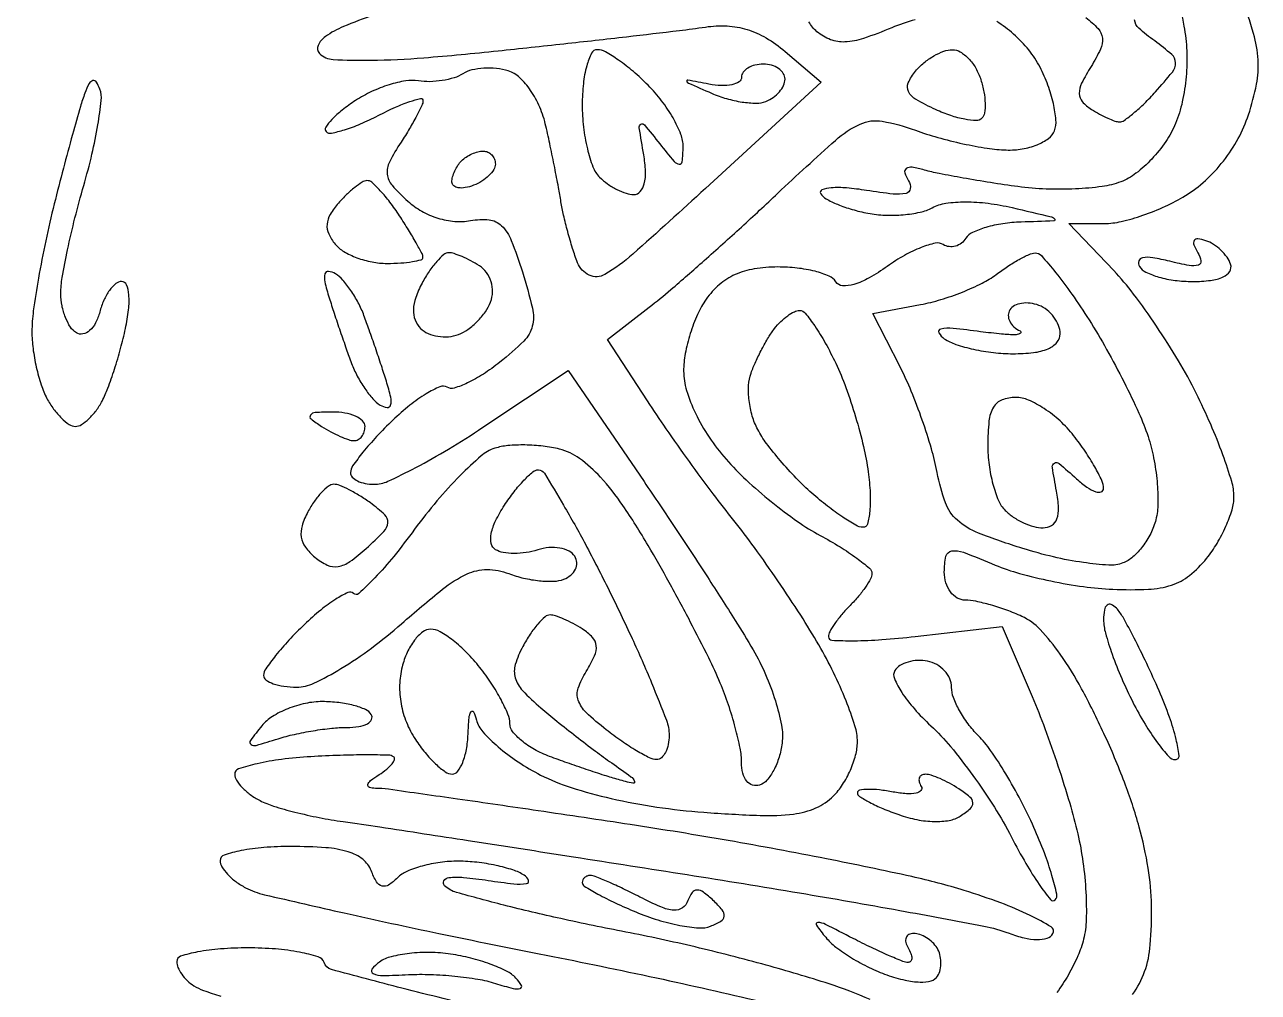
# Model space of a CAD drawing. Extents: x 3.4 to 43.8, y 4.7 to 62.8.
# Drawn here: x 36.59 to 43.8, y 25.88 to 31.53 of the extents above; entities that cross this region are included whole.
import ezdxf

# ---------------------------------------------------------------- set-up
doc = ezdxf.new("R2010")
doc.units = 0
doc.header["$MEASUREMENT"] = 0

msp = doc.modelspace()

# ---------------------------------------------------------------- linework, layer by layer
for points in [[(34.136856, 32.331095, -0.001969), (34.166028, 31.5135, -0.00015), (34.188496, 30.798837, -0.000247), (34.207007, 30.194792, -0.000012), (34.223428, 29.649731, -0.050793), (34.222581, 29.637881, -0.619221), (34.21759, 29.636397, -0.000397), (34.091296, 29.771919, -0.002785), (33.948447, 29.927177, -0.001635), (33.779191, 30.114429), (33.338319, 30.605396), (33.166063, 34.147348, 0.000171)], [(43.322249, 31.71225, -0.009075), (43.361088, 31.524127, -0.035745), (43.377691, 31.379097, -0.0323), (43.374362, 31.22812, -0.033054), (43.352006, 31.082868, -0.043503), (43.311668, 30.955073, -0.050947), (43.254914, 30.849816, -0.039484), (43.173473, 30.748118, -0.040601), (43.081193, 30.664621, -0.072878), (42.992161, 30.614958, -0.057506), (42.884028, 30.587527, -0.021706), (42.728414, 30.573461, -0.021161), (42.556173, 30.572699, -0.024168), (42.392023, 30.586886, -0.005119), (42.231794, 30.610248, -0.005046), (42.071309, 30.636989, -0.004966), (41.931211, 30.663227, -0.019241), (41.845256, 30.683675, 0.02589), (41.77292, 30.69987, 0.193115), (41.73918, 30.692571, 0.335141), (41.730797, 30.668053, 0.059139), (41.752659, 30.62106, -0.170266), (41.762794, 30.574929, -0.31584), (41.738314, 30.547731, -0.084794), (41.662379, 30.543406, -0.012146), (41.507557, 30.564685, 0.018476), (41.391065, 30.579196, 0.039441), (41.300424, 30.579933, 0.072339), (41.24706, 30.568273, 0.472252), (41.239354, 30.54569, 0.129021), (41.270557, 30.515998, 0.028036), (41.338128, 30.483531, 0.027463), (41.422952, 30.453817, 0.023291), (41.515299, 30.431662, 0.037484), (41.615014, 30.42025, 0.031032), (41.72191, 30.422712, 0.032114), (41.820036, 30.43747, 0.06959), (41.891464, 30.463741, -0.08717), (41.970819, 30.489818, -0.035572), (42.084475, 30.49807, -0.032009), (42.21737, 30.489736, -0.026103), (42.357664, 30.464378, -0.000875), (42.588718, 30.409605, -0.196294), (42.606519, 30.396838, -0.577135), (42.601066, 30.386513, -0.001636), (42.410743, 30.379898, 0.0288), (42.303503, 30.370323, 0.034476), (42.204476, 30.34864, 0.036899), (42.125775, 30.319174, 0.147355), (42.087647, 30.28542, -0.091116), (42.061329, 30.256324, -0.095726), (42.026814, 30.239099, -0.099569), (41.989515, 30.236351, -0.107568), (41.955177, 30.24847, 0.195175), (41.908866, 30.256327, 0.038407), (41.82651, 30.231373, 0.035531), (41.729056, 30.185254, 0.026438), (41.628562, 30.121418, -0.025914), (41.522397, 30.053824, -0.056137), (41.433526, 30.015937, -0.087471), (41.36711, 30.008175, -0.244466), (41.328047, 30.031468, 0.156851), (41.289013, 30.064752, 0.036631), (41.206348, 30.092299, 0.03428), (41.102015, 30.111273, 0.027848), (40.988504, 30.1176, 0.040311), (40.851042, 30.1065, 0.065478), (40.739007, 30.072832, 0.072227), (40.647242, 30.014414, 0.06225), (40.570497, 29.929576, 0.047334), (40.520033, 29.840701, 0.029509), (40.477486, 29.728625, 0.02948), (40.448361, 29.612074, 0.046516), (40.4388, 29.50952, 0.074961), (40.45573, 29.39723, 0.037531), (40.508348, 29.263285, 0.034746), (40.587837, 29.124067, 0.033079), (40.687036, 28.994762, 0.025817), (40.804008, 28.874651, 0.016619), (40.950967, 28.747366, 0.016707), (41.103464, 28.632124, 0.029941), (41.236936, 28.54958, -0.01423), (41.352512, 28.483028, -0.020761), (41.449986, 28.41742, -0.016989), (41.524173, 28.358896, -0.220708), (41.5386, 28.327804, -0.124713), (41.530797, 28.297007, -0.025477), (41.501323, 28.248634, -0.025373), (41.46028, 28.194521, -0.021443), (41.4117, 28.141586, 0.020506), (41.363118, 28.088847, 0.024624), (41.322077, 28.035322, 0.024458), (41.292488, 27.987705, 0.127458), (41.2848, 27.958036, 0.401783), (41.304196, 27.937795, 0.011743), (41.433752, 27.935315, 0.017451), (41.597433, 27.941742, 0.010351), (41.791872, 27.960239), (42.298944, 28.019091), (42.474897, 27.608995, -0.012859), (42.548865, 27.423578, -0.008212), (42.6257, 27.204589, -0.00825), (42.69399, 26.987309, -0.015203), (42.741187, 26.808172, -0.022983), (42.771625, 26.642088, -0.020062), (42.788417, 26.466193, -0.020543), (42.790658, 26.305859, -0.054755), (42.775111, 26.19267, -0.042321), (42.741411, 26.094443, -0.02581), (42.686198, 25.984853, -0.025771), (42.61975, 25.881149, -0.041031)], [(43.061376, 25.869776, 0.072746), (43.131696, 26.003013, 0.06575), (43.164847, 26.159258, 0.023216), (43.172034, 26.388502, 0.036954), (43.152483, 26.607693, 0.026745), (43.099836, 26.847272, 0.023761), (43.014035, 27.108545, 0.016775), (42.894152, 27.393397, 0.015764), (42.763587, 27.654667, 0.029067), (42.638849, 27.856723, 0.035915), (42.521582, 28.000852, 0.097425), (42.414989, 28.077234, 0.019591), (42.326508, 28.113434, 0.017617), (42.232299, 28.144021, 0.017957), (42.145852, 28.165433, 0.051768), (42.084519, 28.1718, -0.133141), (42.037645, 28.184507, -0.10052), (41.997708, 28.220234, -0.087591), (41.970837, 28.273678, -0.072913), (41.9616, 28.336683, -0.053448), (41.971432, 28.428395, -0.315504), (42.005, 28.459415, -0.125268), (42.072784, 28.45162, -0.008009), (42.259557, 28.377072, 0.031739), (42.401477, 28.328092, 0.016415), (42.584027, 28.284185, 0.016252), (42.775339, 28.251205, 0.023683), (42.945729, 28.235682, 0.021549), (43.153564, 28.235598, 0.068972), (43.289582, 28.260407, 0.089309), (43.393856, 28.31687, 0.05398), (43.493772, 28.416165, 0.035327), (43.554944, 28.503683, 0.030411), (43.60665, 28.60334, 0.031583), (43.642397, 28.699869, 0.073008), (43.6536, 28.776185, 0.073253), (43.640406, 28.865757, 0.014354), (43.588857, 29.020692, 0.014951), (43.517572, 29.199269, 0.013366), (43.433197, 29.380162, 0.01878), (43.329722, 29.569247, 0.013485), (43.200724, 29.772624, 0.013649), (43.067239, 29.959795, 0.028385), (42.951301, 30.09645), (42.689809, 30.3714), (42.896754, 30.371716, 0.057444), (42.994873, 30.383178, 0.025016), (43.121114, 30.419626, 0.024356), (43.252818, 30.472199, 0.029776), (43.369928, 30.534369, 0.049143), (43.486622, 30.622305, 0.041019), (43.591866, 30.736455, 0.040601), (43.678125, 30.867636, 0.045466), (43.738326, 31.006281, 0.030876), (43.785202, 31.184615, 0.06392), (43.79492, 31.328058, 0.056537), (43.768338, 31.480191, 0.019722), (43.697168, 31.691155, 0.023025)], [(38.628282, 31.587868, 0.015711), (38.451845, 31.521494, 0.055712), (38.346039, 31.463342, 0.1333), (38.30325, 31.411698, 0.3127), (38.311745, 31.364815, 0.185018), (38.391541, 31.329228, 0.017027), (38.612114, 31.324914, 0.016494), (38.921819, 31.33963, 0.006179), (39.354784, 31.379936, 0.001044), (39.739838, 31.421399, 0.001219), (40.105301, 31.462427, 0.001077), (40.414221, 31.498544, 0.007411), (40.5657, 31.518866, -0.049746), (40.692747, 31.525067, -0.061508), (40.809379, 31.504627, -0.059546), (40.92045, 31.455649, -0.042715), (41.031, 31.376787), (41.2425, 31.196821), (40.566188, 30.576339, -0.003496), (40.142568, 30.193109, -0.050579), (39.978851, 30.074412, -0.243025), (39.887264, 30.06988, -0.197985), (39.819291, 30.142478, -0.014381), (39.79033, 30.226252, -0.009508), (39.76169, 30.323982, -0.009572), (39.737461, 30.420112, -0.018278), (39.722325, 30.4983, 0.007599), (39.707971, 30.581996, 0.00292), (39.685586, 30.697829, 0.002891), (39.659835, 30.82324, 0.003557), (39.634299, 30.939946, 0.04478), (39.598727, 31.050224, 0.049256), (39.544929, 31.148711, 0.05484), (39.480752, 31.223685, 0.111948), (39.414283, 31.262657, 0.050744), (39.345819, 31.276959, 0.041743), (39.271148, 31.278534, 0.04341), (39.201669, 31.268096, 0.081251), (39.149407, 31.246122, -0.065139), (39.097534, 31.222328, -0.035391), (39.029125, 31.206366, -0.034578), (38.956044, 31.199819, -0.045891), (38.8895, 31.204586, 0.082323), (38.815627, 31.204508, 0.034382), (38.718448, 31.181337, 0.032841), (38.615621, 31.141635, 0.036495), (38.52261, 31.089964, 0.021426), (38.443753, 31.033324, 0.036972), (38.384105, 30.978899, 0.045422), (38.348264, 30.93333, 0.354042), (38.350898, 30.908302, 0.251322), (38.381165, 30.899173, 0.024881), (38.457267, 30.918544, 0.026671), (38.55105, 30.953025, 0.0179), (38.654338, 31.001834, -0.013477), (38.754732, 31.050367, -0.024853), (38.839137, 31.083459, -0.026055), (38.901936, 31.100965, -0.480145), (38.916, 31.089696, -0.110622), (38.909663, 31.061404, -0.011054), (38.878513, 30.998973, -0.013469), (38.837258, 30.925537, -0.010314), (38.788385, 30.847482, 0.026256), (38.719997, 30.730101, 0.148142), (38.7071, 30.659587, 0.153072), (38.735711, 30.595006, 0.028611), (38.827721, 30.50163, 0.057249), (38.908684, 30.443684, 0.051685), (39.003458, 30.403218, 0.053064), (39.101766, 30.38388, 0.069383), (39.193152, 30.388484, -0.072924), (39.302123, 30.393204, -0.17071), (39.374904, 30.3589, -0.104214), (39.432112, 30.272433, -0.018577), (39.497041, 30.088688, -0.016937), (39.55529, 29.877105, -0.120635), (39.554728, 29.771608, -0.138901), (39.50517, 29.68535, -0.025042), (39.365016, 29.561627, -0.023998), (39.268945, 29.492292, -0.033687), (39.176659, 29.440694, -0.035691), (39.098981, 29.410466, -0.21663), (39.057217, 29.415794, 0.246163), (39.015325, 29.418767, 0.033709), (38.934987, 29.377016, 0.032374), (38.83964, 29.310179, 0.02197), (38.739925, 29.222714, 0.013471), (38.645351, 29.127088, 0.018232), (38.565534, 29.035435, 0.015364), (38.50542, 28.956241, 0.155885), (38.493, 28.917372, 0.190903), (38.503406, 28.89111, 0.088264), (38.533356, 28.868802, 0.068085), (38.577805, 28.853668, 0.048087), (38.630382, 28.8486, 0.108074), (38.710313, 28.866081, 0.012905), (38.873795, 28.946353, 0.014903), (39.065223, 29.053945, 0.01173), (39.2661, 29.181375), (39.764435, 29.514151), (40.207367, 28.864589, -0.003039), (40.391206, 28.591437, -0.00278), (40.577306, 28.307855, -0.002779), (40.740668, 28.052784, -0.009075), (40.844741, 27.881476, -0.029325), (40.917301, 27.73833, -0.027228), (40.97465, 27.584133, -0.028277), (41.010356, 27.44138, -0.077155), (41.013941, 27.337636, -0.044075), (40.996458, 27.254614, -0.048869), (40.96505, 27.17892, -0.054877), (40.925325, 27.120929, -0.136659), (40.88295, 27.092624, -0.153451), (40.841761, 27.092099, -0.151286), (40.807404, 27.115207, -0.110237), (40.784741, 27.161084, -0.059884), (40.7772, 27.223818, 0.049316), (40.768915, 27.307617, 0.016233), (40.740699, 27.428357, 0.015991), (40.700508, 27.561096, 0.01745), (40.652942, 27.687128, 0.016139), (40.585154, 27.835699, 0.00556), (40.477885, 28.046115, 0.005518), (40.354386, 28.275653, 0.00637), (40.231493, 28.491599, 0.016801), (40.084111, 28.724744, 0.036641), (39.952749, 28.890357, 0.048984), (39.831008, 28.999105, 0.096622), (39.714056, 29.053957, 0.032784), (39.618146, 29.071445, 0.025333), (39.512075, 29.07826, 0.025919), (39.411992, 29.074423, 0.054349), (39.335743, 29.059066, 0.101831), (39.255822, 29.014331, 0.019224), (39.132998, 28.899518, 0.019826), (38.997854, 28.75181, 0.017035), (38.867514, 28.586373, -0.011895), (38.745169, 28.427758, -0.020201), (38.634521, 28.301906, -0.015566), (38.541959, 28.210692, -0.402994), (38.509892, 28.211308, 0.315587), (38.477951, 28.216923, 0.031766), (38.406309, 28.177702, 0.030782), (38.318766, 28.114415, 0.019124), (38.223916, 28.030257, 0.013939), (38.132565, 27.937718, 0.01873), (38.055464, 27.848668, 0.016052), (37.997606, 27.771612, 0.154191), (37.9854, 27.732972, 0.244406), (37.999119, 27.706583, 0.067381), (38.041996, 27.684402, 0.05185), (38.104268, 27.669213, 0.033922), (38.178067, 27.6642, 0.111731), (38.27928, 27.687103, 0.02456), (38.43721, 27.772193, 0.024213), (38.615172, 27.891791, 0.020455), (38.791417, 28.034615, -0.011136), (39.029933, 28.23538, -0.060038), (39.173527, 28.3249, -0.110719), (39.290518, 28.350692, -0.090026), (39.417039, 28.327262, 0.034038), (39.504144, 28.300829, 0.031469), (39.596344, 28.285603, 0.032955), (39.680204, 28.282678, 0.084042), (39.739651, 28.29465, 0.082473), (39.780443, 28.318604, 0.109392), (39.806666, 28.352578, 0.123726), (39.814213, 28.391152, 0.125803), (39.802542, 28.428444, 0.139323), (39.769604, 28.458541, 0.07312), (39.716464, 28.476004, 0.0636), (39.652207, 28.478866, 0.05626), (39.586437, 28.465881, -0.039911), (39.518473, 28.450143, -0.037948), (39.447705, 28.445045, -0.040352), (39.384456, 28.450409, -0.097383), (39.340697, 28.466851, -0.206109), (39.315395, 28.502999, -0.100187), (39.315139, 28.560449, -0.065357), (39.340757, 28.636286, -0.030944), (39.39197, 28.726112, -0.019676), (39.448514, 28.805418, -0.026296), (39.506213, 28.872368, -0.025443), (39.558178, 28.921366, -0.178137), (39.590338, 28.9332, -0.260928), (39.62521, 28.913672, -0.004816), (39.737591, 28.726283, -0.010519), (39.864697, 28.498806, -0.006672), (40.003609, 28.228803, -0.007412), (40.137885, 27.948686, -0.009827), (40.251214, 27.689727, -0.007482), (40.337993, 27.471131, -0.090985), (40.3542, 27.382803, -0.049714), (40.348799, 27.328616, -0.069703), (40.3327, 27.282796, -0.089864), (40.308952, 27.251962, -0.185911), (40.281009, 27.2412, -0.11701), (40.240143, 27.250896, -0.016925), (40.164453, 27.292223, -0.01841), (40.07691, 27.348388, -0.014819), (39.987, 27.414896, -0.022614), (39.869032, 27.516649, -0.121311), (39.823404, 27.587461, -0.168376), (39.823595, 27.659035, -0.054669), (39.869841, 27.755877, 0.03072), (39.918581, 27.846529, 0.132096), (39.928808, 27.906383, 0.169766), (39.906625, 27.954785, 0.05961), (39.8466, 28.003886, 0.018783), (39.793579, 28.03488, 0.01971), (39.739213, 28.061277, 0.019804), (39.690697, 28.080262, 0.078152), (39.659227, 28.085905, 0.188233), (39.629731, 28.075114, 0.033256), (39.587446, 28.032499, 0.03197), (39.542108, 27.972996, 0.023951), (39.499787, 27.90228, 0.048051), (39.45553, 27.796236, 0.147265), (39.454998, 27.719196, 0.118893), (39.497831, 27.644766, 0.026299), (39.605328, 27.54273, 0.007205), (39.698763, 27.465246, 0.004408), (39.811077, 27.376425, 0.004418), (39.92388, 27.29041, 0.007835), (40.018568, 27.221811, -0.004674), (40.131051, 27.141399, -0.140093), (40.152282, 27.114181, -0.603812), (40.142467, 27.102583, -0.015245), (40.0581, 27.123991, -0.007985), (39.976892, 27.148664, -0.003518), (39.870262, 27.183759, -0.003481), (39.757698, 27.222562, -0.004669), (39.65625, 27.259394, -0.037079), (39.567209, 27.300416, -0.046164), (39.491941, 27.351701, -0.05308), (39.439738, 27.405069, -0.168647), (39.4236, 27.451555, 0.099744), (39.412567, 27.50631, 0.023276), (39.372094, 27.591351, 0.023098), (39.315377, 27.68663, 0.020851), (39.24826, 27.779691, 0.02838), (39.172936, 27.865009, 0.032588), (39.091647, 27.93712, 0.034502), (39.015883, 27.988014, 0.131381), (38.961331, 28.0026, 0.166059), (38.91456, 27.986626, 0.066223), (38.866268, 27.93784, 0.055775), (38.823828, 27.866495, 0.044852), (38.794411, 27.782142, 0.0549), (38.77981, 27.675613, 0.05191), (38.78826, 27.566369, 0.050933), (38.819368, 27.459281, 0.048928), (38.87179, 27.359142, 0.026411), (38.928662, 27.281605, 0.032612), (38.989795, 27.216097, 0.034398), (39.046742, 27.169481, 0.155535), (39.08715, 27.1566, 0.238362), (39.119581, 27.172992, 0.064218), (39.148404, 27.224941, 0.050447), (39.169825, 27.300144, 0.033643), (39.179614, 27.38925, -0.010316), (39.185599, 27.484443, -0.112524), (39.197145, 27.520798, -0.606452), (39.211394, 27.520069, -0.043637), (39.228426, 27.472247, 0.119815), (39.265541, 27.403232, 0.032719), (39.354674, 27.316199, 0.031114), (39.471966, 27.227798, 0.027982), (39.603445, 27.151169, 0.041186), (39.781512, 27.078095, 0.020621), (40.016479, 27.014113, 0.019273), (40.282119, 26.964105, 0.01818), (40.556042, 26.933524, 0.009291), (40.885553, 26.914972, 0.040465), (41.080685, 26.923412, 0.070825), (41.211677, 26.959035, 0.094899), (41.313309, 27.027995, 0.053623), (41.36717, 27.094838, 0.038536), (41.412672, 27.179315, 0.039116), (41.443778, 27.267572, 0.065257), (41.454, 27.34556, 0.076289), (41.439728, 27.438557, 0.018813), (41.387745, 27.584492, 0.018817), (41.314787, 27.748994, 0.017838), (41.228452, 27.910567, 0.011328), (41.122508, 28.083728, 0.006854), (40.989676, 28.284091, 0.006864), (40.852256, 28.479514, 0.011975), (40.732323, 28.6371, -0.007591), (40.611743, 28.792688, -0.004493), (40.472408, 28.981738, -0.004495), (40.336718, 29.172947, -0.007703), (40.227471, 29.335136), (39.993201, 29.694773), (40.237151, 29.882321, 0.013632), (40.363963, 29.985433, 0.003713), (40.558547, 30.155195, 0.003753), (40.77647, 30.351125, 0.003896), (40.9887, 30.547891, -0.006046), (41.325228, 30.857217, -0.075418), (41.469683, 30.951997, -0.151718), (41.598696, 30.968729, -0.045408), (41.7924, 30.916593, 0.020059), (41.922975, 30.874252, 0.014744), (42.070642, 30.837495, 0.014948), (42.212633, 30.810983, 0.031848), (42.323805, 30.800836, 0.047785), (42.417211, 30.807212, 0.054574), (42.503433, 30.831325, 0.06255), (42.570287, 30.868428, 0.144183), (42.604876, 30.913664, 0.113231), (42.613789, 30.976498, 0.034755), (42.598991, 31.07178, 0.03279), (42.566979, 31.179402, 0.030654), (42.520575, 31.284452, 0.050921), (42.454993, 31.384768, 0.04105), (42.365958, 31.477919, 0.042504), (42.268176, 31.550869, 0.077683)], [(42.788243, 31.574851, -0.044565), (42.859736, 31.509768, -0.160545), (42.884812, 31.45434, -0.137505), (42.873901, 31.389545, -0.029542), (42.818842, 31.288563, 0.023429), (42.76393, 31.190716, 0.118798), (42.749892, 31.130231, 0.180473), (42.767752, 31.083565, 0.070934), (42.820952, 31.038157, 0.017385), (42.868117, 31.010514, 0.01875), (42.915932, 30.986951, 0.018621), (42.958251, 30.969894, 0.080216), (42.984838, 30.964895, 0.16422), (43.012841, 30.973552, 0.017514), (43.067401, 31.015928, 0.020103), (43.130247, 31.072805, 0.014862), (43.195215, 31.140441, 0.014232), (43.293861, 31.255884, 0.174939), (43.312463, 31.309792, 0.212322), (43.29029, 31.357817, 0.022118), (43.191026, 31.437368, -0.022969), (43.097576, 31.512522, -0.188887), (43.073097, 31.560215, -0.198432)], [(41.790687, 31.560984, 0.032953), (41.654451, 31.514336, -0.017995), (41.489414, 31.452254, -0.068153), (41.381318, 31.431721, -0.104754), (41.297359, 31.445023, -0.08151), (41.217337, 31.491753, -0.097631), (41.170744, 31.548791, -0.385404)], [(41.527673, 25.839671, 0.029582), (41.288143, 25.931551, 0.009367), (40.920983, 26.040475, 0.009316), (40.506205, 26.146841, 0.010226), (40.1004, 26.234162, -0.00603), (39.721504, 26.312373, -0.008689), (39.388438, 26.391411, -0.005159), (39.111677, 26.465241, -0.125078), (39.0429, 26.504609, -0.342087), (39.038775, 26.533287, -0.237638), (39.067233, 26.55225, -0.054726), (39.153571, 26.553272, -0.012962), (39.2967, 26.535516, 0.009236), (39.44704, 26.515726, 0.063397), (39.521485, 26.516784, 0.485417), (39.532614, 26.535949, 0.157666), (39.5082, 26.565502, 0.064572), (39.441654, 26.596719, 0.02482), (39.342781, 26.623023, 0.02408), (39.231369, 26.641259, 0.027274), (39.12327, 26.647705, 0.034495), (39.017243, 26.640916, 0.033446), (38.91203, 26.619613, 0.035318), (38.822278, 26.588142, 0.094668), (38.766493, 26.550253, -0.051647), (38.715477, 26.508813, -0.21548), (38.677304, 26.502867, -0.194307), (38.644958, 26.52765, -0.041719), (38.613622, 26.592553, 0.136723), (38.564377, 26.658949, 0.092308), (38.480102, 26.702478, 0.055987), (38.348087, 26.726613, 0.017243), (38.145549, 26.7336, 0.018563), (37.986876, 26.727707, 0.03012), (37.853197, 26.709623, 0.030752), (37.754643, 26.683809, 0.323954), (37.7316, 26.651977, 0.13836), (37.741971, 26.615214, 0.050173), (37.77509, 26.571668, 0.04499), (37.823002, 26.528756, 0.04005), (37.87965, 26.493207, 0.062963), (37.990327, 26.452227, 0.002017), (38.456384, 26.345648, 0.003868), (39.00848, 26.226213, 0.002672), (39.6351, 26.099212, -0.004315), (40.28021, 25.966255, -0.005064), (40.88929, 25.828766, -0.004481)], [(39.276963, 25.78923, -0.007684), (38.792883, 25.906371, -0.0027), (38.381675, 26.014965, -0.251473), (38.33816, 26.056021, 0.242076), (38.304081, 26.089333, 0.02731), (38.195875, 26.11632, 0.028241), (38.055173, 26.135193, 0.01922), (37.89375, 26.1414, 0.018012), (37.734307, 26.135654, 0.029273), (37.599985, 26.118015, 0.029322), (37.500564, 26.09287, 0.327078), (37.4778, 26.061793, 0.10181), (37.484991, 26.026843, 0.051952), (37.506949, 25.987555, 0.048562), (37.539073, 25.95022, 0.052464), (37.57703, 25.920858, 0.052118), (37.634231, 25.893267, 0.011996), (37.736006, 25.859393, 0.012268)], [(38.172123, 25.758839, 0.000128), (38.652354, 25.663704, 0.000166), (39.225117, 25.550587, 0.00013), (39.8466, 25.428232, -0.000788)]]:
    msp.add_lwpolyline(points, format="xyb")
for points in [[(39.935045, 31.3866, 0.282987), (39.900898, 31.365591, 0.049844), (39.872581, 31.292165, 0.041142), (39.853012, 31.188309, 0.026007), (39.8466, 31.06512, 0.02863), (39.854079, 30.934605, 0.030274), (39.876421, 30.808253, 0.031761), (39.908974, 30.702662, 0.106108), (39.94812, 30.64212, 0.042566), (39.994215, 30.603269, 0.036281), (40.048679, 30.570421, 0.037864), (40.102964, 30.547822, 0.079868), (40.147888, 30.5406, 0.217214), (40.185191, 30.557608, 0.118364), (40.208877, 30.60315, 0.07199), (40.216252, 30.676477, 0.032054), (40.2058, 30.77325, -0.003592), (40.179878, 30.929425, -0.29096), (40.189254, 30.951057, -0.387197), (40.209474, 30.94814, -0.004725), (40.299442, 30.8367, 0.006825), (40.38302, 30.734059, 0.189162), (40.41287, 30.717758, 0.422704), (40.431108, 30.732323, 0.019837), (40.436109, 30.819395, 0.09903), (40.422905, 30.892081, 0.035263), (40.377011, 30.98767, 0.033333), (40.310412, 31.088276, 0.033514), (40.231145, 31.178945, 0.01959), (40.145158, 31.258447, 0.023867), (40.058509, 31.325601, 0.023416), (39.981778, 31.374219, 0.130216)], [(42.008558, 31.3866, -0.136261), (42.055083, 31.373681, -0.067608), (42.103208, 31.335025, -0.059391), (42.145573, 31.278174, -0.053665), (42.175124, 31.211025, -0.031429), (42.192802, 31.140167, -0.038711), (42.19989, 31.072435, -0.042647), (42.196629, 31.01661, -0.161842), (42.181182, 30.985782, -0.208021), (42.148218, 30.972799, -0.037729), (42.081343, 30.980212, -0.035045), (41.999108, 31.001727, -0.025399), (41.911049, 31.036566, -0.02314), (41.797303, 31.09489, -0.143983), (41.752425, 31.141663, -0.229978), (41.751059, 31.192939, -0.066914), (41.79415, 31.261809, -0.046741), (41.841969, 31.309557, -0.041059), (41.899854, 31.349943, -0.043231), (41.958627, 31.377662, -0.088803)], [(40.9041, 31.302, 0.058511), (40.855566, 31.296301, 0.077596), (40.814477, 31.279475, 0.096244), (40.786949, 31.254569, 0.162267), (40.7772, 31.22532, -0.256117), (40.762692, 31.198855, -0.090545), (40.721285, 31.181965, -0.062212), (40.659785, 31.176884, -0.037258), (40.58685, 31.185407, 0.001745), (40.462416, 31.208991, 0.559339), (40.456874, 31.202856, 0.220714), (40.466419, 31.191968, 0.001109), (40.602477, 31.132132, 0.033407), (40.689508, 31.100824, 0.032611), (40.780635, 31.081083, 0.034386), (40.862765, 31.074549, 0.094543), (40.919727, 31.08479, 0.063157), (40.962273, 31.107623, 0.061072), (40.998314, 31.140578, 0.066125), (41.022752, 31.178202, 0.111456), (41.031, 31.214745, 0.143927), (41.021219, 31.248019, 0.099493), (40.993723, 31.276369, 0.083896), (40.952608, 31.295472, 0.066987)], [(37.02884, 31.155628, 0.049908), (37.008155, 31.197613, 0.328195), (36.987653, 31.205779, 0.213804), (36.966183, 31.188542, 0.026905), (36.941338, 31.1328, 0.021), (36.915354, 31.055295, 0.002848), (36.868711, 30.890482, 0.003278), (36.815808, 30.694413, 0.002759), (36.762289, 30.486088, 0.009134), (36.712337, 30.270501, 0.009052), (36.670131, 30.052584, 0.008946), (36.640089, 29.860718, 0.03437), (36.6318, 29.740277, 0.032389), (36.638187, 29.64178, 0.022899), (36.657526, 29.532595, 0.023215), (36.685774, 29.429529, 0.044395), (36.719377, 29.350638, 0.034591), (36.758688, 29.288012, 0.040905), (36.80433, 29.235069, 0.045357), (36.849362, 29.198135, 0.150179), (36.8856, 29.187, 0.141644), (36.921226, 29.197299, 0.048974), (36.96393, 29.23049, 0.043924), (37.006326, 29.278398, 0.038528), (37.041814, 29.33505, 0.030919), (37.075694, 29.410755, 0.011653), (37.113937, 29.520377, 0.011492), (37.150126, 29.641929, 0.013727), (37.178413, 29.75805, 0.024191), (37.196529, 29.868127, 0.049069), (37.197991, 29.955786, 0.074797), (37.184371, 30.013774, 0.306815), (37.155989, 30.033, 0.177131), (37.121425, 30.020359, 0.061481), (37.08481, 29.980797, 0.051745), (37.051849, 29.923301, 0.040361), (37.028061, 29.855288, -0.054424), (37.003639, 29.791285, -0.092644), (36.968726, 29.746115, -0.133697), (36.929368, 29.726508, -0.189716), (36.891294, 29.733381, -0.110037), (36.856666, 29.767145, -0.050536), (36.827524, 29.823417, -0.046651), (36.80769, 29.891461, -0.047635), (36.801, 29.961522, -0.042823), (36.809137, 30.05635, -0.009271), (36.840184, 30.218022, -0.009606), (36.883327, 30.404398, -0.009055), (36.934391, 30.592707, 0.012821), (36.982622, 30.776027, 0.01635), (37.017159, 30.94734, 0.014341), (37.036987, 31.090574, 0.117264)], [(39.2685, 30.7944, -0.106332), (39.295399, 30.788614, -0.099379), (39.318291, 30.772208, -0.096071), (39.333637, 30.747692, -0.092194), (39.339, 30.718851, -0.13875), (39.32981, 30.686373, -0.061199), (39.301723, 30.65119, -0.053891), (39.260643, 30.618835, -0.048303), (39.2121, 30.594606, -0.04548), (39.163469, 30.580858, -0.08379), (39.122477, 30.580144, -0.133446), (39.095582, 30.591997, -0.226347), (39.0852, 30.613755, -0.067606), (39.089287, 30.64384, -0.039049), (39.101768, 30.678238, -0.038264), (39.12001, 30.711425, -0.051618), (39.1416, 30.738, -0.053359), (39.168367, 30.759591, -0.038504), (39.202142, 30.777832, -0.03911), (39.237392, 30.790304, -0.065559)], [(38.58902, 30.621982, 0.127724), (38.56134, 30.612996, 0.024541), (38.517944, 30.582208, 0.024695), (38.469623, 30.540211, 0.020561), (38.422495, 30.491101, 0.047306), (38.374078, 30.424575, 0.113801), (38.355718, 30.36686, 0.127292), (38.365397, 30.311101, 0.067008), (38.402928, 30.251094, 0.087649), (38.453745, 30.20801, 0.043397), (38.53044, 30.171751, 0.041291), (38.618872, 30.147052, 0.047491), (38.706082, 30.13875, 0.015541), (38.786555, 30.141252, 0.025423), (38.854337, 30.148944, 0.023021), (38.905491, 30.159839, 0.341101), (38.916, 30.173452, 0.121957), (38.910527, 30.195557, 0.006595), (38.875865, 30.259213, 0.00997), (38.831712, 30.334269, 0.007087), (38.77937, 30.416677, 0.017457), (38.723121, 30.496315, 0.024443), (38.667095, 30.563001, 0.022403), (38.617338, 30.612064, 0.200996)], [(43.488487, 30.271338, 0.049707), (43.443162, 30.281588, 0.287641), (43.421914, 30.271661, 0.246648), (43.419629, 30.24632, 0.039985), (43.442942, 30.200837, -0.097222), (43.460838, 30.153255, -0.377056), (43.445556, 30.128619, -0.121008), (43.392785, 30.125789, -0.014658), (43.27843, 30.150953, 0.019228), (43.179417, 30.171793, 0.084412), (43.11989, 30.171827, 0.278369), (43.09782, 30.152825, 0.221137), (43.101604, 30.120991, 0.145581), (43.139654, 30.08707, 0.040671), (43.215169, 30.058847, 0.037372), (43.309913, 30.039478, 0.031747), (43.411843, 30.033, 0.029645), (43.517475, 30.039268, 0.076597), (43.59084, 30.059686, 0.142247), (43.628819, 30.092128, 0.229669), (43.634212, 30.133462, 0.075372), (43.613166, 30.174669, 0.047637), (43.577592, 30.215404, 0.046772), (43.533908, 30.249606, 0.062336)], [(39.067027, 30.200905, 0.18507), (39.03769, 30.190376, 0.034544), (38.996289, 30.149449, 0.032857), (38.952101, 30.092088, 0.024835), (38.911139, 30.023917, 0.037478), (38.873599, 29.939053, 0.077374), (38.860137, 29.86795, 0.100348), (38.870165, 29.808592, 0.104887), (38.902476, 29.758884, 0.094454), (38.945645, 29.729537, 0.062885), (39.003255, 29.712778, 0.060472), (39.065835, 29.710481, 0.070693), (39.123732, 29.723748, 0.063917), (39.179094, 29.753567, 0.04211), (39.23421, 29.800549, 0.041985), (39.280904, 29.856347, 0.061697), (39.310947, 29.912719, 0.086598), (39.322419, 29.971224, 0.080123), (39.313935, 30.031855, 0.081666), (39.287105, 30.085751, 0.095654), (39.245578, 30.124843, 0.020053), (39.195934, 30.153556, 0.020392), (39.144421, 30.178027, 0.020671), (39.098042, 30.195557, 0.074794)], [(42.492213, 30.199509, -0.225152), (42.528502, 30.184092, -0.011997), (42.611677, 30.085771, -0.016906), (42.706781, 29.959185, -0.011339), (42.807181, 29.808536, -0.01351), (42.909725, 29.63675, -0.010721), (43.011384, 29.44602, -0.010872), (43.09805, 29.264998, -0.026505), (43.151761, 29.127243, -0.031103), (43.184459, 29.00262, -0.025331), (43.204229, 28.866038, -0.026034), (43.209486, 28.738029, -0.058791), (43.197074, 28.641939, -0.054657), (43.167527, 28.56226, -0.046717), (43.120114, 28.486244, -0.049003), (43.063032, 28.424845, -0.08961), (43.004752, 28.3895, -0.106499), (42.922498, 28.376715, -0.021325), (42.773972, 28.391712, -0.021653), (42.599403, 28.424665, -0.018719), (42.419518, 28.473929, -0.015536), (42.160807, 28.564227, -0.089978), (42.037689, 28.639095, -0.124388), (41.968238, 28.741166, -0.041152), (41.919934, 28.917275, 0.024706), (41.886687, 29.056232, 0.013333), (41.832834, 29.223822, 0.01325), (41.76874, 29.392021, 0.020295), (41.703551, 29.533728), (41.544229, 29.846026), (41.822817, 29.898289, 0.027297), (41.941402, 29.927312, 0.020922), (42.067376, 29.97137, 0.021334), (42.182068, 30.022718, 0.046057), (42.264152, 30.073686, -0.016659), (42.331251, 30.121022, -0.019232), (42.398279, 30.161439, -0.018644), (42.457105, 30.19109, -0.097411)], [(38.404555, 30.077676, 0.106112), (38.364115, 30.092079, 0.378699), (38.343172, 30.077956, 0.122277), (38.3427, 30.031281, 0.017264), (38.368333, 29.937844, 0.004103), (38.397262, 29.847681, 0.002555), (38.432587, 29.742426, 0.002563), (38.468487, 29.638978, 0.004644), (38.499078, 29.554768, 0.032263), (38.532417, 29.48056, 0.028709), (38.57621, 29.408185, 0.02983), (38.623307, 29.347651, 0.074233), (38.666045, 29.311524, 0.106112), (38.706485, 29.297121, 0.378699), (38.727428, 29.311244, 0.122277), (38.7279, 29.357919, 0.017264), (38.702267, 29.451356, 0.004103), (38.673338, 29.541519, 0.002555), (38.638013, 29.646774, 0.002563), (38.602113, 29.750222, 0.004644), (38.571522, 29.834432, 0.032263), (38.538183, 29.90864, 0.028709), (38.49439, 29.981015, 0.02983), (38.447293, 30.041549, 0.074233)], [(42.514209, 29.893354, 0.060733), (42.463329, 29.90608, 0.069087), (42.413123, 29.905368, 0.079511), (42.371214, 29.891905, 0.137789), (42.344482, 29.867331, 0.139696), (42.335435, 29.835387, 0.114499), (42.343541, 29.800709, 0.096552), (42.368029, 29.768506, 0.0729), (42.405223, 29.743998, -0.572088), (42.406469, 29.730847, -0.15327), (42.380876, 29.722316, -0.028503), (42.296535, 29.725639, -0.009368), (42.1731, 29.739911, 0.008516), (42.012629, 29.758742, 0.072804), (41.940523, 29.755455, 0.504748), (41.930268, 29.733951, 0.121322), (41.9616, 29.699034, 0.070006), (42.029233, 29.665676, 0.025871), (42.13199, 29.637603, 0.025037), (42.248874, 29.618152, 0.027538), (42.36345, 29.611295, 0.02997), (42.482644, 29.617883, 0.071575), (42.568138, 29.640447, 0.11338), (42.61957, 29.67769, 0.18152), (42.6384, 29.727849, 0.094485), (42.629131, 29.776463, 0.066829), (42.601919, 29.825079, 0.064693), (42.561685, 29.866327, 0.075703)], [(41.116319, 29.8638, -0.226132), (41.149048, 29.8482, -0.020296), (41.20489, 29.773299, -0.023266), (41.266412, 29.673744, -0.015987), (41.327119, 29.555711, -0.023585), (41.386321, 29.414071, -0.014457), (41.443232, 29.24224, -0.014484), (41.489814, 29.068498, -0.024919), (41.517097, 28.921211, -0.021107), (41.528516, 28.796255, -0.035964), (41.526107, 28.691469, -0.042885), (41.512461, 28.61673, -0.348208), (41.486289, 28.597473, -0.122307), (41.444894, 28.609342, -0.01679), (41.368072, 28.657102, -0.018455), (41.279481, 28.721248, -0.014657), (41.18859, 28.79671, -0.019949), (41.09629, 28.884809, -0.015749), (41.003454, 28.987037, -0.016024), (40.923196, 29.087563, -0.037594), (40.871643, 29.168608, -0.052934), (40.839791, 29.24707, -0.040754), (40.821566, 29.337728, -0.041849), (40.818616, 29.426328, -0.07339), (40.832936, 29.498121, -0.020923), (40.860006, 29.564877, -0.014464), (40.895908, 29.638074, -0.014611), (40.934577, 29.706536, -0.0288), (40.969892, 29.75805, -0.034814), (41.005971, 29.798517, -0.036913), (41.046658, 29.832736, -0.039705), (41.085857, 29.856559, -0.117216)], [(42.37846, 29.3562, 0.09272), (42.298679, 29.341277, 0.169689), (42.248903, 29.298838, 0.106987), (42.222635, 29.21835, 0.025579), (42.2154, 29.07702, 0.03271), (42.222887, 28.962695, 0.032464), (42.245222, 28.850028, 0.034257), (42.27785, 28.754485, 0.097261), (42.31692, 28.69632, 0.05078), (42.36459, 28.65746, 0.038133), (42.423822, 28.624622, 0.039002), (42.485007, 28.602147, 0.068624), (42.538282, 28.5948, 0.138447), (42.58851, 28.60898, 0.168654), (42.619306, 28.646571, 0.102286), (42.629075, 28.71196, 0.033346), (42.617117, 28.809317, -0.006965), (42.592696, 28.947478, -0.304819), (42.604417, 28.972987, -0.324164), (42.631613, 28.970844, -0.007498), (42.734155, 28.880805, 0.028517), (42.794908, 28.831822, 0.069342), (42.845774, 28.805142, 0.164604), (42.877921, 28.804553, 0.326633), (42.8922, 28.824079, 0.109676), (42.881826, 28.870803, 0.019724), (42.840694, 28.95051, 0.020442), (42.783987, 29.04162, 0.017231), (42.71686, 29.133291, 0.040774), (42.637719, 29.218581, 0.03972), (42.545127, 29.29072, 0.042533), (42.45342, 29.340519, 0.103479)], [(38.38725, 29.270305, 0.011293), (38.28622, 29.267334, 0.220444), (38.259322, 29.253128, 0.409657), (38.262136, 29.231034, 0.023197), (38.3238, 29.187, 0.019837), (38.37704, 29.155514, 0.02047), (38.432062, 29.128701, 0.020703), (38.481455, 29.109479, 0.077483), (38.51415, 29.103695, 0.133323), (38.538342, 29.109736, 0.102891), (38.558962, 29.127632, 0.089496), (38.57283, 29.154771, 0.073605), (38.5776, 29.187, 0.210568), (38.563389, 29.219248, 0.082215), (38.521685, 29.246368, 0.062416), (38.460125, 29.264595, 0.042523)], [(38.395207, 28.8486, 0.16506), (38.364329, 28.838121, 0.040057), (38.323777, 28.801507, 0.03679), (38.281607, 28.749653, 0.029465), (38.243954, 28.688283, 0.048731), (38.209856, 28.606268, 0.112857), (38.205096, 28.540151, 0.121092), (38.229476, 28.481494, 0.060863), (38.284865, 28.422808, 0.065434), (38.357471, 28.37708, 0.15158), (38.420655, 28.368788, 0.113299), (38.48951, 28.397577, 0.028486), (38.584793, 28.47441, 0.015332), (38.687701, 28.573446, 0.172099), (38.711155, 28.624177, 0.232345), (38.693569, 28.670282, 0.029617), (38.609337, 28.739886, 0.019075), (38.547615, 28.781501, 0.021325), (38.485107, 28.816665, 0.021219), (38.429781, 28.841862, 0.09653)], [(42.966885, 28.12527, 0.097775), (42.936511, 28.147282, 0.298976), (42.912533, 28.143686, 0.17205), (42.896692, 28.114701, 0.039868), (42.8922, 28.05845, 0.068595), (42.90296, 27.980388, 0.016671), (42.942408, 27.856082, 0.016783), (42.997694, 27.715293, 0.016), (43.063119, 27.57623, 0.017267), (43.134281, 27.44789, 0.02461), (43.20678, 27.339615, 0.022393), (43.272562, 27.258932, 0.213667), (43.312162, 27.2412, 0.44658), (43.332665, 27.264075, 0.031466), (43.316119, 27.359243, 0.028164), (43.277239, 27.488886, 0.015426), (43.215927, 27.64305, 0.007629), (43.143697, 27.802801, 0.009207), (43.070848, 27.950465, 0.008052), (43.005445, 28.072254, 0.060026)], [(41.863738, 27.815776, 0.058363), (41.806377, 27.820008, 0.059273), (41.749902, 27.810817, 0.065349), (41.702715, 27.790293, 0.119679), (41.673034, 27.76099, 0.246229), (41.669727, 27.714306, 0.041248), (41.713742, 27.632688, 0.037009), (41.786634, 27.537005, 0.025067), (41.882591, 27.439055, -0.033422), (41.997357, 27.317925, -0.016129), (42.128338, 27.148931, -0.015915), (42.254058, 26.963288, -0.02199), (42.353933, 26.788638, 0.011992), (42.438083, 26.63441, 0.021048), (42.515954, 26.511722, 0.017617), (42.582036, 26.423497, 0.446002), (42.608857, 26.422057, 0.258106), (42.618655, 26.456105, 0.015097), (42.590433, 26.564297, 0.019781), (42.545914, 26.696459, 0.013001), (42.4848, 26.844938, 0.016857), (42.409088, 27.0016, 0.015108), (42.320339, 27.158744, 0.015339), (42.232073, 27.294948, 0.044961), (42.160481, 27.380719, -0.035878), (42.100561, 27.449916, -0.033905), (42.049896, 27.528241, -0.03575), (42.014781, 27.603824, -0.091112), (42.0039, 27.663041, 0.104718), (41.993298, 27.713107, 0.081467), (41.962727, 27.759775, 0.077846), (41.917287, 27.795992, 0.082004)], [(38.329166, 27.5796, 0.052237), (38.22935, 27.569143, 0.04281), (38.126655, 27.538014, 0.044492), (38.036367, 27.492284, 0.081718), (37.974609, 27.438029, 0.012088), (37.908555, 27.353397, 0.40605), (37.911652, 27.330222, 0.240595), (37.941277, 27.324393, 0.006718), (38.07, 27.362996, -0.02126), (38.16481, 27.388449, -0.014217), (38.275123, 27.409817, -0.01433), (38.383417, 27.424442, -0.02717), (38.47129, 27.428951, 0.038481), (38.540815, 27.434095, 0.08326), (38.591602, 27.450752, 0.158711), (38.615709, 27.475467, 0.258466), (38.614347, 27.503984, 0.152443), (38.580704, 27.533176, 0.03825), (38.511298, 27.557388, 0.035494), (38.423875, 27.57404, 0.029326)], [(38.74435, 27.25775, 0.139474), (38.713539, 27.267164, 0.004747), (38.585737, 27.268424, 0.008607), (38.433426, 27.265859, 0.005863), (38.26035, 27.257929, 0.016282), (38.090102, 27.242553, 0.026196), (37.946669, 27.217191, 0.024109), (37.838896, 27.186713, 0.322255), (37.8162, 27.155155, 0.143997), (37.826482, 27.120192, 0.049027), (37.85969, 27.07828, 0.043893), (37.907597, 27.036679, 0.038167), (37.96425, 27.001864, 0.043496), (38.043652, 26.969429, 0.01341), (38.168215, 26.934412, 0.013304), (38.310284, 26.90255, 0.014231), (38.4507, 26.879088, -0.003609), (38.664581, 26.848006, -0.000353), (39.180561, 26.768841, -0.000447), (39.795478, 26.67349, -0.000354), (40.460134, 26.569337, -0.002513), (41.115429, 26.462798, -0.003487), (41.701496, 26.360282, -0.002172), (42.193097, 26.268543, -0.04365), (42.339489, 26.227069, 0.032717), (42.427568, 26.200024, 0.056245), (42.503693, 26.190835, 0.075196), (42.561773, 26.19916, 0.183199), (42.595533, 26.225083, 0.417182), (42.586121, 26.264071, 0.02262), (42.463356, 26.330854, 0.024366), (42.291704, 26.404292, 0.013993), (42.078551, 26.476721, 0.02082), (41.772222, 26.557536, 0.00539), (41.272464, 26.661719, 0.005474), (40.69963, 26.768206, 0.005555), (40.127416, 26.86157, 0.000941), (39.588666, 26.942304, 0.001411), (39.11804, 27.010567, 0.000566), (38.714081, 27.06753, 0.031601), (38.638144, 27.073295, -0.075562), (38.602937, 27.079101, -0.399503), (38.594467, 27.094741, -0.163714), (38.610541, 27.118835, -0.023503), (38.65975, 27.153296, 0.027874), (38.704653, 27.185328, 0.053714), (38.735937, 27.216445, 0.089167), (38.749907, 27.241841, 0.343126)], [(41.850857, 27.155305, 0.126452), (41.828432, 27.149991, 0.193522), (41.81566, 27.134958, 0.149368), (41.815072, 27.111825, 0.070726), (41.827147, 27.084221, -0.332306), (41.825063, 27.060624, -0.162929), (41.797363, 27.044836, -0.068119), (41.740153, 27.041457, -0.027972), (41.66294, 27.051783, 0.019124), (41.582823, 27.063944, 0.032831), (41.515376, 27.0671, 0.037231), (41.466403, 27.062518, 0.365896), (41.454, 27.047838, 0.256949), (41.465738, 27.026505, 0.019311), (41.524981, 26.992099, 0.022873), (41.603046, 26.955177, 0.015158), (41.695638, 26.919717, 0.034602), (41.8019, 26.890736, 0.043543), (41.903249, 26.879538, 0.049592), (41.990873, 26.886218, 0.099602), (42.055188, 26.911441, 0.035156), (42.114346, 26.955723, 0.232645), (42.128337, 26.988743, 0.208123), (42.111335, 27.022484, 0.028194), (42.0462, 27.070705, 0.021507), (41.992592, 27.102685, 0.021551), (41.936472, 27.129919, 0.021978), (41.88559, 27.149347, 0.075613)], [(39.893101, 26.5644, 0.087271), (39.875346, 26.561277, 0.094378), (39.86026, 26.552308, 0.10015), (39.850169, 26.538939, 0.112199), (39.8466, 26.523235, 0.262298), (39.858639, 26.501865, 0.010577), (39.938478, 26.455774, 0.016177), (40.039505, 26.404448, 0.010482), (40.159378, 26.351384, 0.024713), (40.288246, 26.304874, 0.027356), (40.41681, 26.273105, 0.028218), (40.528305, 26.258401, 0.110728), (40.596524, 26.268422, 0.04237), (40.656789, 26.297615, 0.238232), (40.675443, 26.326893, 0.201013), (40.664403, 26.362935, 0.030339), (40.611572, 26.419123, 0.028657), (40.554107, 26.46735, 0.164252), (40.516816, 26.479515, 0.242247), (40.488353, 26.464493, 0.064603), (40.463894, 26.417607, -0.15322), (40.431376, 26.375348, -0.173173), (40.382206, 26.361851, -0.082747), (40.30576, 26.380571, -0.017996), (40.18257, 26.438757, 0.007226), (40.086118, 26.48688, 0.00971), (39.997314, 26.527492, 0.007177), (39.922336, 26.558765, 0.09549)], [(41.428649, 26.196773, 0.003625), (41.267508, 26.278605, 0.105808), (41.223062, 26.29004, 0.619594), (41.214511, 26.274474, 0.021361), (41.268561, 26.203337, 0.057186), (41.328335, 26.146059, 0.02485), (41.419277, 26.083822, 0.024198), (41.523553, 26.026575, 0.029572), (41.626241, 25.983817, 0.026972), (41.732262, 25.953158, 0.051397), (41.820215, 25.942119, 0.070619), (41.885609, 25.949927, 0.191639), (41.922423, 25.977253, 0.083919), (41.937345, 26.013959, 0.059497), (41.941785, 26.058284, 0.058665), (41.935638, 26.103129, 0.075182), (41.9193, 26.1414, 0.064269), (41.893027, 26.173762, 0.051777), (41.857522, 26.201149, 0.053414), (41.818642, 26.219779, 0.085235), (41.782414, 26.226, 0.117858), (41.75437, 26.219296, 0.186277), (41.738024, 26.201149, 0.154201), (41.73641, 26.17375, 0.076764), (41.7501, 26.1414, -0.042974), (41.766495, 26.108938, -0.093377), (41.7719, 26.081651, -0.171347), (41.76587, 26.064048, -0.229233), (41.750892, 26.0568, -0.09562), (41.718481, 26.063055, -0.007116), (41.634991, 26.097917, -0.00966), (41.536106, 26.143161, -0.00718)], [(39.077898, 26.105239, 0.032584), (38.958021, 26.114883, 0.031602), (38.836658, 26.109047, 0.033222), (38.730835, 26.090046, 0.091784), (38.6622, 26.058807, 0.0739), (38.618156, 26.017135, 0.491344), (38.624513, 25.992014, 0.106285), (38.68215, 25.980464, 0.009389), (38.8314, 25.985359, -0.02177), (38.96024, 25.986392, -0.016035), (39.102649, 25.976754, -0.016269), (39.236956, 25.958897, -0.034485), (39.339, 25.934611, 0.010595), (39.442754, 25.904617, 0.129475), (39.483719, 25.904506, 0.501261), (39.491201, 25.922882, 0.053764), (39.458598, 25.965763, 0.08896), (39.404019, 26.006049, 0.026811), (39.308858, 26.046821, 0.025936), (39.195198, 26.081895, 0.025515)]]:
    msp.add_lwpolyline(points, format="xyb", close=True)

doc.saveas('drawing.dxf')
